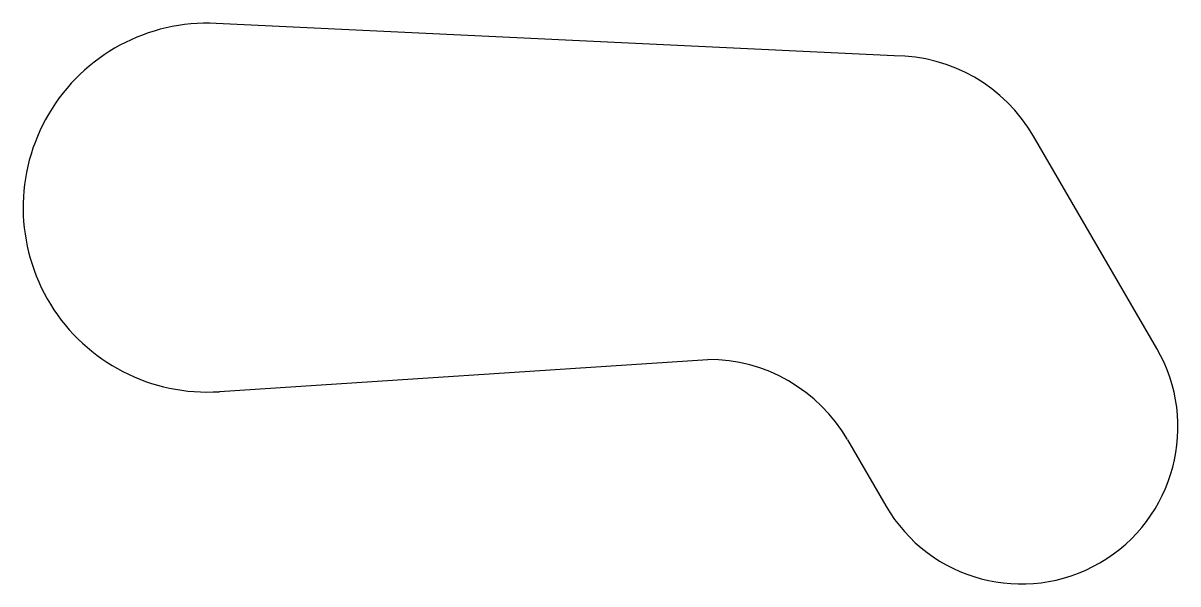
# Model space of a CAD drawing. Extents: x 2229 to 2354, y 1838 to 1899.
import ezdxf

# ---------------------------------------------------------------- set-up
doc = ezdxf.new("R2010")
doc.units = 0
doc.layers.get('0').update_dxf_attribs({"linetype": 'CONTINUOUS'})

msp = doc.modelspace()

# ---------------------------------------------------------------- linework, layer by layer
for p, q in [((2323.02, 1895.34), (2249.47, 1898.86)), ((2351.52, 1863.62), (2338.15, 1886.63)), ((2249.83, 1858.93), (2302.82, 1862.43)), ((2317.95, 1853.72), (2322.12, 1846.54))]:
    msp.add_line(p, q)
for centre, radius, start, end in [((2248.52, 1878.88), 20, 87.2587, 273.7803), ((2323.02, 1877.84), 17.5, 30.1578, 90), ((2336.82, 1855.08), 17, 210.1578, 30.1578), ((2302.82, 1844.93), 17.5, 30.1578, 90)]:
    msp.add_arc(centre, radius, start, end)

doc.saveas('drawing.dxf')
